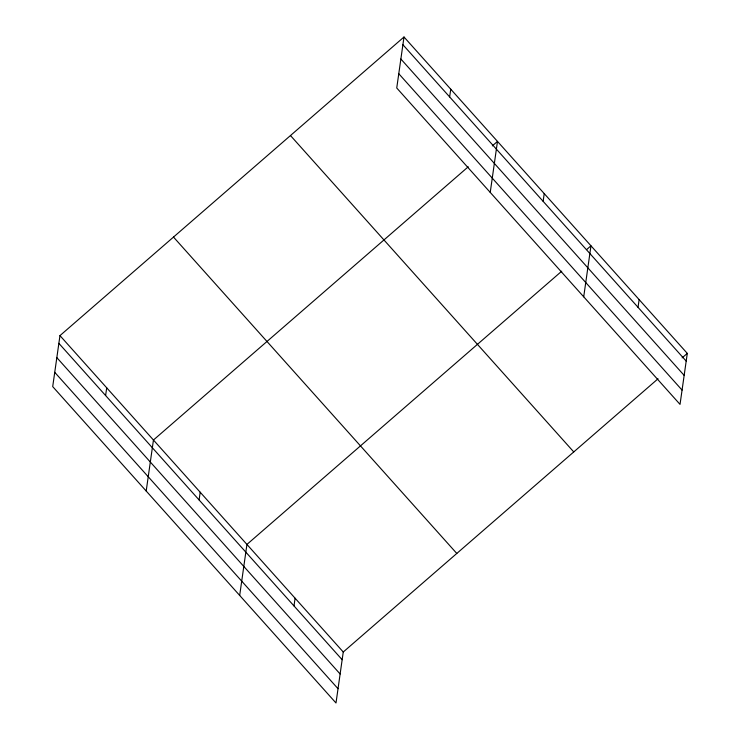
<?xml version="1.0" encoding="UTF-8"?>
<svg xmlns="http://www.w3.org/2000/svg" width="740" height="740" viewBox="0 0 740 740"><rect width="100%" height="100%" fill="white"/><g stroke="black" fill="none" stroke-linecap="round" stroke-linejoin="round"><path stroke-width="1.11" d="M404.003 37L396.742 87.995L680.032 404.382L687.293 353.387L404.003 37L59.968 335.618L52.706 386.613L335.997 703L343.258 652.005L658.045 378.769M105.607 395.539L106.708 387.825M146.196 491.027L153.448 440.023L468.244 166.787M199.097 499.944L200.198 492.23M239.677 595.432L246.938 544.427L561.734 271.192M294.002 605.94L295.094 598.216M449.643 96.922L450.743 89.207M490.232 192.409L497.484 141.405L492.331 145.882M543.132 201.326L544.233 193.612M583.712 296.814L590.973 245.81L586.672 249.546M638.037 307.322L639.129 299.598M682.132 357.864L687.293 353.387M402.902 44.724L686.193 361.101M400.867 59.006L684.158 375.384M398.777 73.713L682.067 390.1M290.469 135.54L573.759 451.927M173.502 237.078L456.793 553.455M59.968 335.618L343.258 652.005M58.867 343.341L342.157 659.719M56.832 357.624L340.123 674.001M54.742 372.331L338.032 688.718"/></g></svg>
